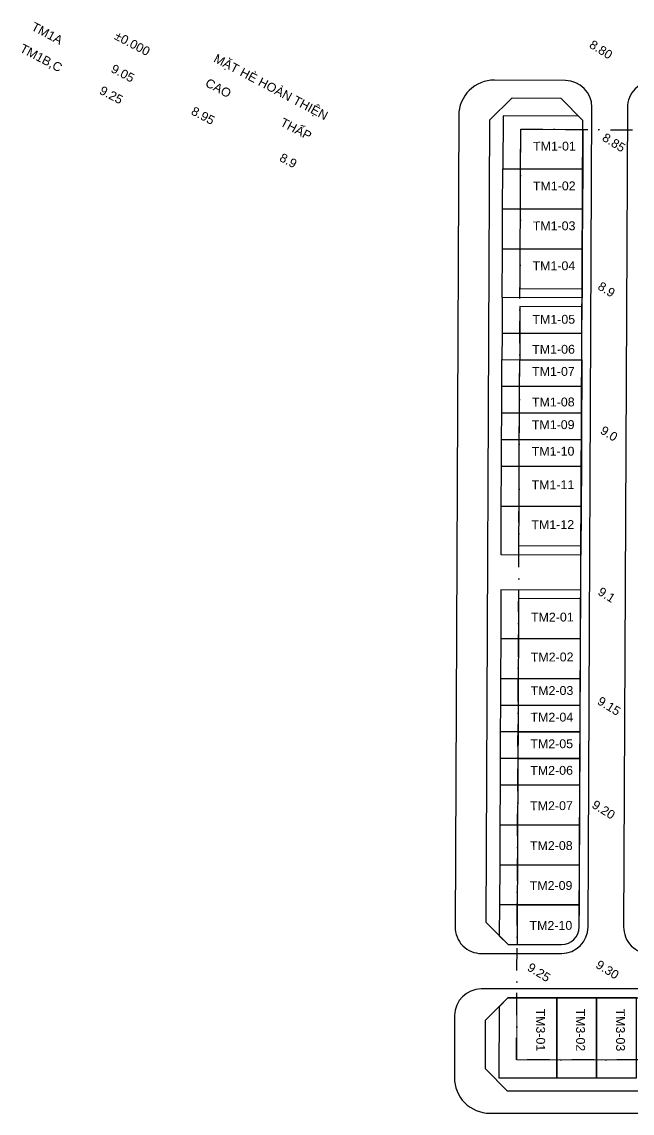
# Model space of a CAD drawing. Header units: metres. Extents: x -86 to 326, y 7 to 253.
# Drawn here: x -86.5 to 51.1, y 7.2 to 253.3 of the extents above; entities that cross this region are included whole.
import ezdxf

# ---------------------------------------------------------------- set-up
doc = ezdxf.new("R2010")
doc.units = ezdxf.units.M
doc.header["$MEASUREMENT"] = 0
doc.linetypes.add('DASHDOT', pattern=[1, 0.5, -0.25, 0, -0.25])
for name, color, linetype in [('22222222', 7, 'Continuous'), ('caodo', 4, 'Continuous'), ('EWD-LongDuong', 4, 'Continuous'), ('EWD-ViaHe', 2, 'Continuous')]:
    doc.layers.add(name, color=color, linetype=linetype)
doc.layers.add('text ghi chu', color=7, linetype='Continuous', lineweight=13)
doc.styles.get("Standard").update_dxf_attribs({"font": 'arial.ttf'})

msp = doc.modelspace()

# ---------------------------------------------------------------- linework, layer by layer
at = {"color": 252}
for points in [[(26, 229.11), (40, 229.01), (39.96, 220.05), (25.96, 220.12)], [(25.96, 220.12), (39.96, 220.05), (39.92, 211.05), (25.92, 211.12)], [(25.92, 211.12), (39.92, 211.05), (39.88, 202.05), (25.88, 202.12)], [(25.88, 202.12), (39.88, 202.05), (39.84, 193.05), (25.84, 193.12)], [(25.79, 183.12), (39.79, 183.05), (39.82, 189.05), (25.82, 189.12)], [(25.77, 177.12), (39.77, 177.05), (39.79, 183.05), (25.79, 183.12)], [(25.77, 177.12), (39.77, 177.05), (39.74, 171.05), (25.74, 171.12)], [(25.74, 171.12), (39.74, 171.05), (39.71, 165.05), (25.71, 165.12)], [(25.71, 165.12), (39.71, 165.05), (39.68, 159.05), (25.68, 159.12)], [(25.68, 159.12), (39.68, 159.05), (39.66, 153.05), (25.66, 153.12)], [(25.66, 153.12), (39.66, 153.05), (39.62, 144.05), (25.62, 144.12)], [(25.62, 144.12), (39.62, 144.05), (39.57, 135.05), (25.57, 135.12)], [(25.48, 114.24), (39.48, 114.18), (39.52, 123.18), (25.52, 123.24)], [(25.44, 105.24), (39.44, 105.18), (39.48, 114.18), (25.48, 114.24)], [(25.41, 99.24), (39.41, 99.18), (39.44, 105.18), (25.44, 105.24)], [(25.38, 93.24), (39.38, 93.18), (39.41, 99.18), (25.41, 99.24)], [(25.36, 87.24), (39.36, 87.18), (39.38, 93.18), (25.38, 93.24)], [(25.33, 81.24), (39.33, 81.18), (39.36, 87.18), (25.36, 87.24)], [(25.29, 72.24), (39.29, 72.18), (39.33, 81.18), (25.33, 81.24)], [(25.25, 63.24), (39.25, 63.18), (39.29, 72.18), (25.29, 72.24)], [(25.21, 54.24), (39.21, 54.18), (39.25, 63.18), (25.25, 63.24)]]:
    msp.add_lwpolyline(points, close=True, dxfattribs=at)
msp.add_lwpolyline([(39.18, 49.23), (39.21, 54.18), (25.21, 54.24), (25.16, 45.24), (35.18, 45.24, 0.412879)], format="xyb", close=True, dxfattribs=at)
at = {"layer": '22222222', "color": 252}
for points in [[(40.01, 231.01), (39.02, 232.02), (22.02, 232.13), (21.96, 220.13), (25.96, 220.12), (39.96, 220.05), (40, 229.01)], [(21.96, 220.13), (39.96, 220.05), (39.92, 211.05), (21.92, 211.13)], [(21.92, 211.13), (39.92, 211.05), (39.88, 202.05), (21.88, 202.13)], [(21.88, 202.13), (39.88, 202.05), (39.83, 191.05), (21.83, 191.13)], [(21.79, 183.13), (39.79, 183.05), (39.83, 191.05), (21.83, 191.13)], [(21.77, 177.13), (39.77, 177.05), (39.79, 183.05), (21.79, 183.13)], [(21.77, 177.13), (39.77, 177.05), (39.74, 171.05), (21.74, 171.13)], [(21.74, 171.13), (39.74, 171.05), (39.71, 165.05), (21.71, 165.13)], [(21.71, 165.13), (39.71, 165.05), (39.68, 159.05), (21.68, 159.13)], [(21.68, 159.13), (39.68, 159.05), (39.66, 153.05), (21.66, 153.13)], [(21.66, 153.13), (39.66, 153.05), (39.62, 144.05), (21.62, 144.13)], [(21.62, 144.13), (39.62, 144.05), (39.57, 133.05), (21.57, 133.13)], [(21.48, 114.26), (39.48, 114.18), (39.53, 125.18), (21.53, 125.26)], [(21.44, 105.26), (39.44, 105.18), (39.48, 114.18), (21.48, 114.26)], [(21.41, 99.26), (39.41, 99.18), (39.44, 105.18), (21.44, 105.26)], [(21.38, 93.26), (39.38, 93.18), (39.41, 99.18), (21.41, 99.26)], [(21.36, 87.26), (39.36, 87.18), (39.38, 93.18), (21.38, 93.26)], [(21.33, 81.26), (39.33, 81.18), (39.36, 87.18), (21.36, 87.26)], [(21.29, 72.26), (39.29, 72.18), (39.33, 81.18), (21.33, 81.26)], [(21.25, 63.26), (39.25, 63.18), (39.29, 72.18), (21.29, 72.26)], [(21.21, 54.26), (39.21, 54.18), (39.25, 63.18), (21.25, 63.26)]]:
    msp.add_lwpolyline(points, close=True, dxfattribs=at)
msp.add_lwpolyline([(39.18, 49.23), (39.21, 54.18), (21.21, 54.26), (21.17, 47.24), (23.16, 45.24), (35.18, 45.24, 0.412879)], format="xyb", close=True, dxfattribs=at)
at = {"layer": '22222222'}
msp.add_lwpolyline([(21.1, 31.24), (21.03, 15.24), (34.11, 15.24), (34.11, 33.24), (23.11, 33.24), (21.1, 31.24)], dxfattribs=at)
for points in [[(43.11, 33.24), (34.11, 33.24), (34.11, 15.24), (43.11, 15.24)], [(52.11, 33.24), (43.11, 33.24), (43.11, 15.24), (52.11, 15.24)]]:
    msp.add_lwpolyline(points, close=True, dxfattribs=at)
at = {"layer": 'caodo', "color": 1, "linetype": 'DASHDOT', "ltscale": 10}
msp.add_lwpolyline([(216.78, 227.84), (224.35, 19.24), (25.05, 19.24), (26, 229.11), (216.78, 227.84)], dxfattribs=at)
at = {"layer": 'EWD-LongDuong'}
for points in [[(36.07, 240.04), (20.07, 240.15, 0.414826), (12.02, 232.18), (11.18, 49.27, 0.41555), (17.18, 43.24), (35.18, 43.24, 0.412879), (41.18, 49.22), (42.03, 234.01, 0.413601)], [(148.7, 236.29), (88.97, 236.69, -0.159031), (87.2, 237.28), (84.69, 239.14, 0.159031), (82.92, 239.73), (56.07, 239.91, 0.414826), (50.03, 233.94), (49.18, 49.27, 0.41555), (55.18, 43.24), (190.24, 43.24, 0.424884), (196.24, 49.46), (191.62, 176.58, -0.426231), (205.68, 191.09), (229.38, 190.98, 0.426231), (235.4, 197.2), (234.17, 231.07, 0.40169), (226.23, 238.78), (154.79, 239.25, 0.159031), (153.01, 238.69), (150.47, 236.86, -0.159031)], [(17.09, 35.24, 0.412879), (11.09, 29.27), (11.03, 15.28, 0.41555), (19.03, 7.24), (191.55, 7.24, 0.424884), (197.54, 13.46), (196.96, 29.46, 0.403623), (190.97, 35.24)]]:
    msp.add_lwpolyline(points, format="xyb", close=True, dxfattribs=at)
at = {"layer": 'EWD-ViaHe', "color": 252}
for p, q in [((19.01, 231.16), (24.03, 236.12)), ((24.03, 236.12), (35.03, 236.05)), ((40.01, 231.01), (35.03, 236.05)), ((18.19, 50.24), (19.01, 231.16)), ((39.18, 49.23), (40.01, 231.01)), ((23.16, 45.24), (18.19, 50.24)), ((23.16, 45.24), (35.18, 45.24)), ((23.11, 33.24), (18.09, 28.24)), ((23.11, 33.24), (190.97, 33.24)), ((18.04, 17.24), (18.09, 28.24)), ((23.02, 12.24), (18.04, 17.24)), ((190.59, 12.24), (23.02, 12.24))]:
    msp.add_line(p, q, dxfattribs=at)
msp.add_arc((35.18, 49.24), 4, 270, 359.7387, dxfattribs=at)
at = {"layer": 'text ghi chu', "color": 252}
for points in [[(34.11, 33.24), (25.11, 33.24), (25.11, 19.24), (34.11, 19.24)], [(43.11, 33.24), (34.11, 33.24), (34.11, 19.24), (43.11, 19.24)], [(52.11, 33.24), (43.11, 33.24), (43.11, 19.24), (52.11, 19.24)]]:
    msp.add_lwpolyline(points, close=True, dxfattribs=at)

# ---------------------------------------------------------------- texts
at = {"color": 1, "true_color": 0xff0000}
for s, p in [('TM1A      ', (-84.54, 251.55)), ('%%P0.000', (-65.81, 249.5)), ('TM1B,C      ', (-87.12, 246.66)), ('MẶT HÈ HOÀN THIỆN', (-43.41, 244.38)), ('9.05', (-66.58, 242.08)), ('9.25', (-69.17, 237.18)), ('CAO', (-45.32, 238.89)), ('THẤP', (-28.42, 229.97))]:
    msp.add_text(s, height=2, rotation=332.1831, dxfattribs=at).set_placement(p)
at = {"color": 1, "true_color": 0xff0000, "char_height": 2, "attachment_point": 7, "rotation": 0.2613}
for s, insert in [('TM1-01', (28.79, 224.2)), ('TM1-02', (28.75, 215.24)), ('TM1-03', (28.71, 206.24)), ('TM1-04', (28.67, 197.24)), ('TM1-05', (28.64, 185.16)), ('TM1-06', (28.59, 178.4)), ('TM1-07', (28.56, 173.41)), ('TM1-08', (28.53, 166.52)), ('TM1-09', (28.51, 161.41)), ('TM1-10', (28.48, 155.41)), ('TM1-11', (28.45, 147.9)), ('TM1-12', (28.41, 138.9)), ('TM2-01', (28.31, 118.03)), ('TM2-02', (28.27, 109.03)), ('TM2-03', (28.23, 101.47)), ('TM2-04', (28.21, 95.47)), ('TM2-05', (28.18, 89.47)), ('TM2-06', (28.15, 83.47)), ('TM2-07', (28.12, 75.51)), ('TM2-08', (28.08, 66.51)), ('TM2-09', (28.03, 57.51)), ('TM2-10', (27.99, 48.51))]:
    msp.add_mtext_dynamic_manual_height_columns(s, width=4.7187, gutter_width=1, heights=[0], dxfattribs=dict(at, insert=insert))
at = {"layer": 'caodo'}
for s, p in [('8.80', (41.26, 247.62)), ('8.85', (44.17, 226.66)), ('8.9', (43.16, 193.13)), ('9.0', (43.73, 160.64)), ('9.1', (43.2, 124.28)), ('9.15', (43.08, 99.62)), ('9.20', (41.84, 76.25)), ('9.25', (27.27, 39.58)), ('9.30', (42.72, 40.19))]:
    msp.add_text(s, height=2, rotation=328.0989, dxfattribs=at).set_placement(p)
at = {"layer": 'caodo', "color": 1, "true_color": 0xff0000}
for s, p in [('8.95', (-48.5, 232.53)), ('8.9', (-28.59, 222.03))]:
    msp.add_text(s, height=2, rotation=332.1831, dxfattribs=at).set_placement(p)
at = {"layer": 'text ghi chu', "char_height": 2, "attachment_point": 7, "rotation": 270.2613}
for s, insert in [('TM3-01', (29.43, 30.82)), ('TM3-02', (38.43, 30.82)), ('TM3-03', (47.43, 30.82))]:
    msp.add_mtext_dynamic_manual_height_columns(s, width=4.7187, gutter_width=1, heights=[0], dxfattribs=dict(at, insert=insert))

doc.saveas('drawing.dxf')
